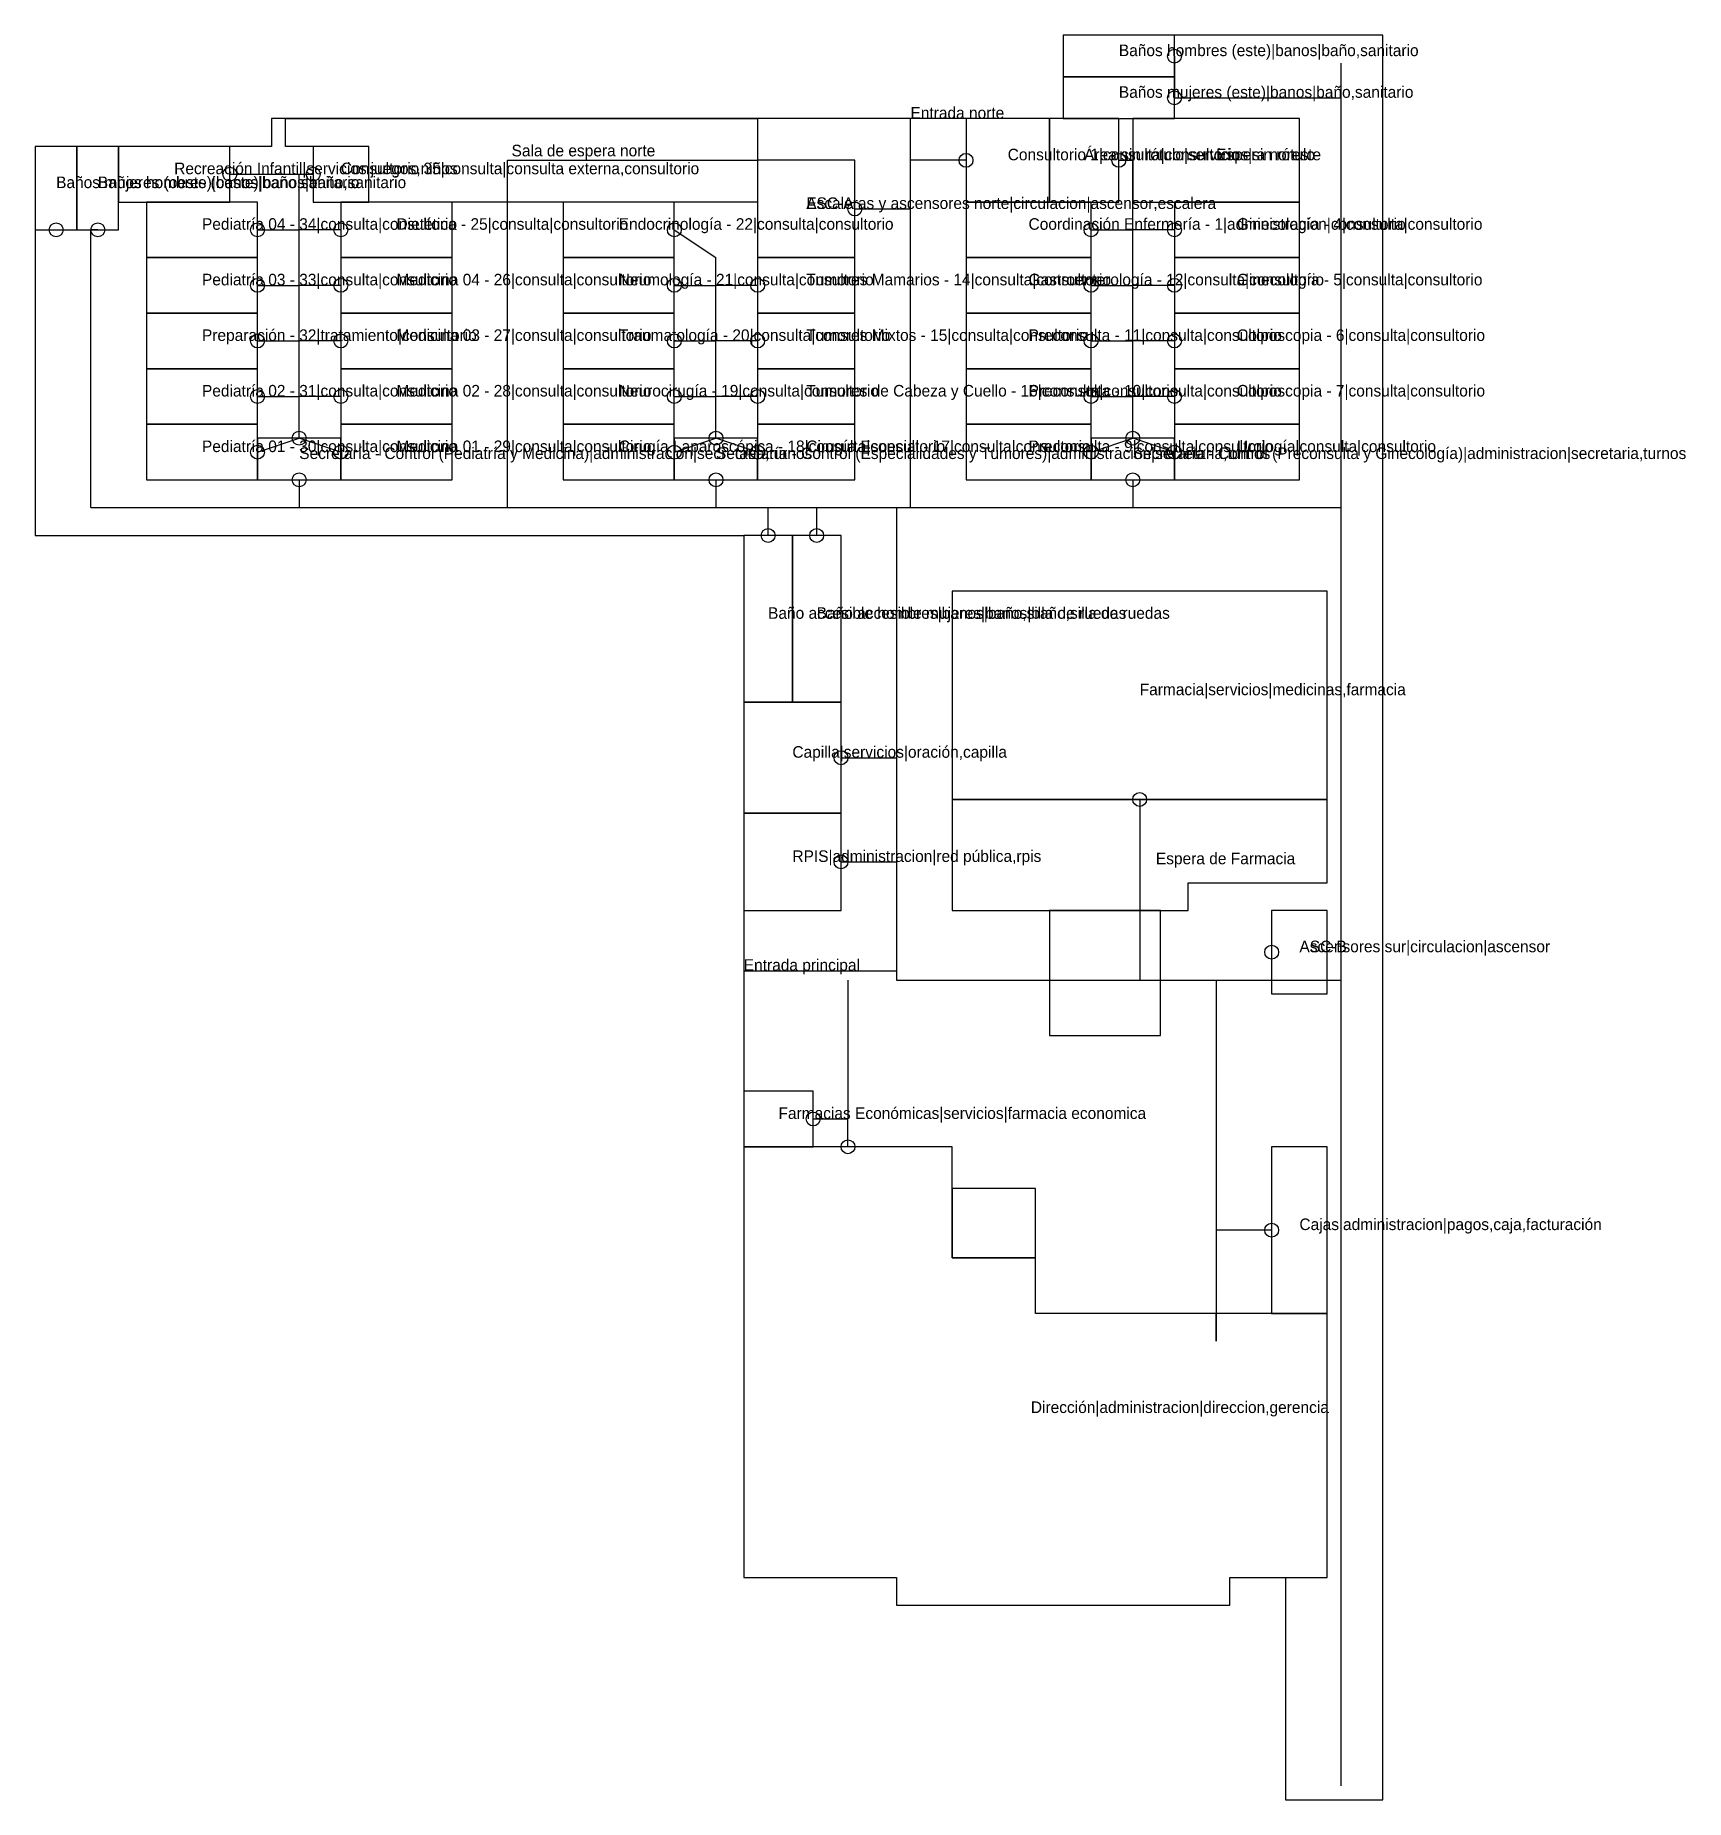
# Model space of a CAD drawing. Header units: metres. Extents: x 0 to 71.3, y 0 to 76.2.
import ezdxf

# ---------------------------------------------------------------- set-up
doc = ezdxf.new("R2010")
doc.units = ezdxf.units.M
for name, color, linetype in [('WF_AREAS', 7, 'Continuous'), ('WF_CONTORNO', 7, 'Continuous'), ('WF_ESPERA', 7, 'Continuous'), ('WF_INICIO', 7, 'Continuous'), ('WF_LUCERNARIOS', 7, 'Continuous'), ('WF_NOMBRES', 7, 'Continuous'), ('WF_PUERTAS', 7, 'Continuous'), ('WF_RUTAS', 7, 'Continuous'), ('WF_VERTICAL', 7, 'Continuous')]:
    doc.layers.add(name, color=color, linetype=linetype)

msp = doc.modelspace()

# ---------------------------------------------------------------- linework, layer by layer
at = {"layer": 'WF_AREAS'}
for points in [[(44.4, 74.4), (49.2, 74.4), (49.2, 76.2), (44.4, 76.2)], [(44.4, 72.6), (49.2, 72.6), (49.2, 74.4), (44.4, 74.4)], [(40.2, 69), (43.8, 69), (43.8, 72.6), (40.2, 72.6)], [(43.8, 69), (46.8, 69), (46.8, 72.6), (43.8, 72.6)], [(0, 67.8), (1.8, 67.8), (1.8, 71.4), (0, 71.4)], [(1.8, 67.8), (3.6, 67.8), (3.6, 71.4), (1.8, 71.4)], [(3.6, 69), (8.4, 69), (8.4, 71.4), (3.6, 71.4)], [(12, 69), (14.4, 69), (14.4, 71.4), (12, 71.4)], [(31.2, 66.6), (35.4, 66.6), (35.4, 70.8), (31.2, 70.8)], [(4.8, 66.6), (9.6, 66.6), (9.6, 69), (4.8, 69)], [(13.2, 66.6), (18, 66.6), (18, 69), (13.2, 69)], [(22.8, 66.6), (27.6, 66.6), (27.6, 69), (22.8, 69)], [(40.2, 66.6), (45.6, 66.6), (45.6, 69), (40.2, 69)], [(49.2, 66.6), (54.6, 66.6), (54.6, 69), (49.2, 69)], [(4.8, 64.2), (9.6, 64.2), (9.6, 66.6), (4.8, 66.6)], [(13.2, 64.2), (18, 64.2), (18, 66.6), (13.2, 66.6)], [(22.8, 64.2), (27.6, 64.2), (27.6, 66.6), (22.8, 66.6)], [(31.2, 64.2), (35.4, 64.2), (35.4, 66.6), (31.2, 66.6)], [(40.2, 64.2), (45.6, 64.2), (45.6, 66.6), (40.2, 66.6)], [(49.2, 64.2), (54.6, 64.2), (54.6, 66.6), (49.2, 66.6)], [(4.8, 61.8), (9.6, 61.8), (9.6, 64.2), (4.8, 64.2)], [(13.2, 61.8), (18, 61.8), (18, 64.2), (13.2, 64.2)], [(22.8, 61.8), (27.6, 61.8), (27.6, 64.2), (22.8, 64.2)], [(31.2, 61.8), (35.4, 61.8), (35.4, 64.2), (31.2, 64.2)], [(40.2, 61.8), (45.6, 61.8), (45.6, 64.2), (40.2, 64.2)], [(49.2, 61.8), (54.6, 61.8), (54.6, 64.2), (49.2, 64.2)], [(4.8, 59.4), (9.6, 59.4), (9.6, 61.8), (4.8, 61.8)], [(13.2, 59.4), (18, 59.4), (18, 61.8), (13.2, 61.8)], [(22.8, 59.4), (27.6, 59.4), (27.6, 61.8), (22.8, 61.8)], [(31.2, 59.4), (35.4, 59.4), (35.4, 61.8), (31.2, 61.8)], [(40.2, 59.4), (45.6, 59.4), (45.6, 61.8), (40.2, 61.8)], [(49.2, 59.4), (54.6, 59.4), (54.6, 61.8), (49.2, 61.8)], [(4.8, 57), (9.6, 57), (9.6, 59.4), (4.8, 59.4)], [(9.6, 57), (13.2, 57), (13.2, 58.8), (9.6, 58.8)], [(13.2, 57), (18, 57), (18, 59.4), (13.2, 59.4)], [(22.8, 57), (27.6, 57), (27.6, 59.4), (22.8, 59.4)], [(27.6, 57), (31.2, 57), (31.2, 58.8), (27.6, 58.8)], [(31.2, 57), (35.4, 57), (35.4, 59.4), (31.2, 59.4)], [(40.2, 57), (45.6, 57), (45.6, 59.4), (40.2, 59.4)], [(45.6, 57), (49.2, 57), (49.2, 58.8), (45.6, 58.8)], [(49.2, 57), (54.6, 57), (54.6, 59.4), (49.2, 59.4)], [(30.6, 47.4), (32.7, 47.4), (32.7, 54.6), (30.6, 54.6)], [(32.7, 47.4), (34.8, 47.4), (34.8, 54.6), (32.7, 54.6)], [(39.6, 43.2), (55.8, 43.2), (55.8, 52.2), (39.6, 52.2)], [(30.6, 42.6), (34.8, 42.6), (34.8, 47.4), (30.6, 47.4)], [(30.6, 38.4), (34.8, 38.4), (34.8, 42.6), (30.6, 42.6)], [(53.4, 34.8), (55.8, 34.8), (55.8, 38.4), (53.4, 38.4)], [(30.6, 28.2), (33.6, 28.2), (33.6, 30.6), (30.6, 30.6)], [(30.6, 9.6), (37.2, 9.6), (37.2, 8.4), (51.6, 8.4), (51.6, 9.6), (55.8, 9.6), (55.8, 21), (43.2, 21), (43.2, 23.4), (39.6, 23.4), (39.6, 28.2), (30.6, 28.2)], [(53.4, 21), (55.8, 21), (55.8, 28.2), (53.4, 28.2)]]:
    msp.add_lwpolyline(points, close=True, dxfattribs=at)
at = {"layer": 'WF_CONTORNO'}
msp.add_lwpolyline([(0, 54.6), (30.6, 54.6), (30.6, 9.6), (37.2, 9.6), (37.2, 8.4), (51.6, 8.4), (51.6, 9.6), (54, 9.6), (54, 0), (58.2, 0), (58.2, 76.2), (44.4, 76.2), (44.4, 72.6), (10.2, 72.6), (10.2, 71.4), (0, 71.4)], close=True, dxfattribs=at)
at = {"layer": 'WF_ESPERA'}
for points in [[(10.8, 72.6), (31.2, 72.6), (31.2, 70.8), (31.2, 69), (14.4, 69), (14.4, 71.4), (10.8, 71.4)], [(47.4, 69), (54.6, 69), (54.6, 72.6), (47.4, 72.6)], [(39.6, 38.4), (49.8, 38.4), (49.8, 39.6), (55.8, 39.6), (55.8, 43.2), (39.6, 43.2)]]:
    msp.add_lwpolyline(points, close=True, dxfattribs=at)
at = {"layer": 'WF_LUCERNARIOS'}
for points in [[(43.8, 33), (48.6, 33), (48.6, 38.4), (43.8, 38.4)], [(39.6, 23.4), (43.2, 23.4), (43.2, 26.4), (39.6, 26.4)]]:
    msp.add_lwpolyline(points, close=True, dxfattribs=at)
at = {"layer": 'WF_PUERTAS'}
for centre in [(49.2, 75.3), (49.2, 73.5), (40.2, 70.8), (46.8, 70.8), (8.4, 70.2), (12, 70.2), (35.4, 68.7), (0.9, 67.8), (2.7, 67.8), (9.6, 67.8), (13.2, 67.8), (27.6, 67.8), (45.6, 67.8), (49.2, 67.8), (9.6, 65.4), (13.2, 65.4), (27.6, 65.4), (31.2, 65.4), (45.6, 65.4), (49.2, 65.4), (9.6, 63), (13.2, 63), (27.6, 63), (31.2, 63), (45.6, 63), (49.2, 63), (9.6, 60.6), (13.2, 60.6), (27.6, 60.6), (31.2, 60.6), (45.6, 60.6), (49.2, 60.6), (11.4, 58.8), (29.4, 58.8), (47.4, 58.8), (9.6, 58.2), (13.2, 58.2), (27.6, 58.2), (31.2, 58.2), (45.6, 58.2), (49.2, 58.2), (11.4, 57), (29.4, 57), (47.4, 57), (31.65, 54.6), (33.75, 54.6), (34.8, 45), (47.7, 43.2), (34.8, 40.5), (53.4, 36.6), (33.6, 29.4), (35.1, 28.2), (53.4, 24.6)]:
    msp.add_circle(centre, 0.3, dxfattribs=at)
at = {"layer": 'WF_RUTAS'}
for p, q in [((49.2, 75.3), (49.2, 73.5)), ((40.2, 70.8), (37.8, 70.8)), ((46.8, 70.8), (47.4, 70.8)), ((35.4, 68.7), (37.8, 68.7)), ((0.9, 67.8), (2.4, 67.8)), ((2.7, 67.8), (2.4, 67.8)), ((9.6, 67.8), (11.4, 67.8)), ((13.2, 67.8), (11.4, 67.8)), ((27.6, 67.8), (29.4, 66.6)), ((45.6, 67.8), (47.4, 67.8)), ((49.2, 67.8), (47.4, 67.8)), ((9.6, 65.4), (11.4, 65.4)), ((13.2, 65.4), (11.4, 65.4)), ((27.6, 65.4), (29.4, 65.4)), ((31.2, 65.4), (29.4, 65.4)), ((45.6, 65.4), (47.4, 65.4)), ((49.2, 65.4), (47.4, 65.4)), ((9.6, 63), (11.4, 63)), ((13.2, 63), (11.4, 63)), ((27.6, 63), (29.4, 63)), ((31.2, 63), (29.4, 63)), ((45.6, 63), (47.4, 63)), ((49.2, 63), (47.4, 63)), ((9.6, 60.6), (11.4, 60.6)), ((13.2, 60.6), (11.4, 60.6)), ((27.6, 60.6), (29.4, 60.6)), ((31.2, 60.6), (29.4, 60.6)), ((45.6, 60.6), (47.4, 60.6)), ((49.2, 60.6), (47.4, 60.6)), ((9.6, 58.2), (11.4, 58.8)), ((13.2, 58.2), (11.4, 58.8)), ((27.6, 58.2), (29.4, 58.8)), ((31.2, 58.2), (29.4, 58.8)), ((45.6, 58.2), (47.4, 58.8)), ((49.2, 58.2), (47.4, 58.8)), ((11.4, 57), (11.4, 55.8)), ((29.4, 57), (29.4, 55.8)), ((47.4, 57), (47.4, 55.8)), ((31.65, 54.6), (31.65, 55.8)), ((33.75, 54.6), (33.75, 55.8)), ((34.8, 45), (37.2, 45)), ((47.7, 43.2), (47.7, 40.8)), ((34.8, 40.5), (37.2, 40.5)), ((53.4, 36.6), (53.4, 35.4)), ((33.6, 29.4), (35.1, 29.4)), ((35.1, 28.2), (35.1, 29.4)), ((53.4, 24.6), (51, 24.6))]:
    msp.add_line(p, q, dxfattribs=at)
for points in [[(56.4, 0.6), (56.4, 75)], [(49.2, 73.5), (56.4, 73.5)], [(37.8, 55.8), (37.8, 72.6)], [(8.4, 70.2), (12, 70.2)], [(11.4, 58.8), (11.4, 70.2)], [(20.4, 55.8), (20.4, 70.8), (31.2, 70.8)], [(47.4, 58.8), (47.4, 70.8)], [(2.4, 55.8), (2.4, 67.8)], [(29.4, 58.8), (29.4, 66.6)], [(2.4, 55.8), (56.4, 55.8)], [(37.2, 55.8), (37.2, 35.4)], [(47.7, 40.8), (47.7, 35.4)], [(30.6, 35.8), (37.2, 35.8), (37.2, 35.4), (56.4, 35.4)], [(35.1, 35.4), (35.1, 29.4)], [(51, 35.4), (51, 19.8), (51, 21)]]:
    msp.add_lwpolyline(points, dxfattribs=at)

# ---------------------------------------------------------------- texts
at = {"layer": 'WF_ESPERA'}
for s, p in [('Sala de espera norte', (20.571, 70.971)), ('Espera noreste', (51, 70.8)), ('Espera de Farmacia', (48.4, 40.4))]:
    msp.add_text(s, height=0.5, dxfattribs=at).set_placement(p)
at = {"layer": 'WF_INICIO'}
for s, p in [('Entrada norte', (37.8, 72.6)), ('Entrada principal', (30.6, 35.8))]:
    msp.add_text(s, height=0.5, dxfattribs=at).set_placement(p)
at = {"layer": 'WF_NOMBRES'}
for s, p in [('Baños hombres (este)|banos|baño,sanitario', (46.8, 75.3)), ('Baños mujeres (este)|banos|baño,sanitario', (46.8, 73.5)), ('Consultorio 1|consulta|consultorio', (42, 70.8)), ('Área sin rótulo|servicios|sin rótulo', (45.3, 70.8)), ('Baños mujeres (oeste)|banos|baño,sanitario', (0.9, 69.6)), ('Baños hombres (oeste)|banos|baño,sanitario', (2.7, 69.6)), ('Recreación Infantil|servicios|juegos,niños', (6, 70.2)), ('Consultorio 35|consulta|consulta externa,consultorio', (13.2, 70.2)), ('Escaleras y ascensores norte|circulacion|ascensor,escalera', (33.3, 68.7)), ('Pediatría 04 - 34|consulta|consultorio', (7.2, 67.8)), ('Dietética - 25|consulta|consultorio', (15.6, 67.8)), ('Endocrinología - 22|consulta|consultorio', (25.2, 67.8)), ('Coordinación Enfermería - 1|administracion|consultorio', (42.9, 67.8)), ('Ginecología - 4|consulta|consultorio', (51.9, 67.8)), ('Pediatría 03 - 33|consulta|consultorio', (7.2, 65.4)), ('Medicina 04 - 26|consulta|consultorio', (15.6, 65.4)), ('Neumología - 21|consulta|consultorio', (25.2, 65.4)), ('Tumores Mamarios - 14|consulta|consultorio', (33.3, 65.4)), ('Gastroenterología - 12|consulta|consultorio', (42.9, 65.4)), ('Ginecología - 5|consulta|consultorio', (51.9, 65.4)), ('Preparación - 32|tratamiento|consultorio', (7.2, 63)), ('Medicina 03 - 27|consulta|consultorio', (15.6, 63)), ('Traumatología - 20|consulta|consultorio', (25.2, 63)), ('Tumores Mixtos - 15|consulta|consultorio', (33.3, 63)), ('Preconsulta - 11|consulta|consultorio', (42.9, 63)), ('Colposcopia - 6|consulta|consultorio', (51.9, 63)), ('Pediatría 02 - 31|consulta|consultorio', (7.2, 60.6)), ('Medicina 02 - 28|consulta|consultorio', (15.6, 60.6)), ('Neurocirugía - 19|consulta|consultorio', (25.2, 60.6)), ('Tumores de Cabeza y Cuello - 16|consulta|consultorio', (33.3, 60.6)), ('Preconsulta - 10|consulta|consultorio', (42.9, 60.6)), ('Colposcopia - 7|consulta|consultorio', (51.9, 60.6)), ('Pediatría 01 - 30|consulta|consultorio', (7.2, 58.2)), ('Medicina 01 - 29|consulta|consultorio', (15.6, 58.2)), ('Cirugía Laparoscópica - 18|consulta|consultorio', (25.2, 58.2)), ('Cirugía Especial - 17|consulta|consultorio', (33.3, 58.2)), ('Preconsulta - 9|consulta|consultorio', (42.9, 58.2)), ('Urología|consulta|consultorio', (51.9, 58.2)), ('Secretaría - Control (Pediatría y Medicina)|administracion|secretaria,turnos', (11.4, 57.9)), ('Secretaría - Control (Especialidades y Tumores)|administracion|secretaria,turnos', (29.4, 57.9)), ('Secretaría - Control (Preconsulta y Ginecología)|administracion|secretaria,turnos', (47.4, 57.9)), ('Baño accesible hombres|banos|baño,silla de ruedas', (31.65, 51)), ('Baño accesible mujeres|banos|baño,silla de ruedas', (33.75, 51)), ('Farmacia|servicios|medicinas,farmacia', (47.7, 47.7)), ('Capilla|servicios|oración,capilla', (32.7, 45)), ('RPIS|administracion|red pública,rpis', (32.7, 40.5)), ('Ascensores sur|circulacion|ascensor', (54.6, 36.6)), ('Farmacias Económicas|servicios|farmacia economica', (32.1, 29.4)), ('Cajas|administracion|pagos,caja,facturación', (54.6, 24.6)), ('Dirección|administracion|direccion,gerencia', (43, 16.7))]:
    msp.add_text(s, height=0.5, dxfattribs=at).set_placement(p)
at = {"layer": 'WF_VERTICAL'}
for s, p in [('ASC-A', (33.3, 68.7)), ('ASC-B', (54.6, 36.6))]:
    msp.add_text(s, height=0.5, dxfattribs=at).set_placement(p)

doc.saveas('drawing.dxf')
